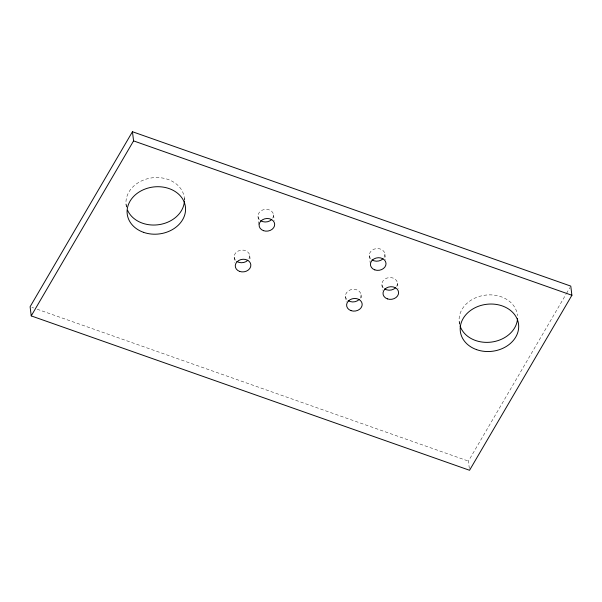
<?xml version="1.0" encoding="UTF-8"?>
<svg xmlns="http://www.w3.org/2000/svg" width="602" height="602" viewBox="0 0 602 602"><rect width="100%" height="100%" fill="white"/><g stroke="black" fill="none" stroke-linecap="round" stroke-linejoin="round"><path stroke-width="0.45" stroke-dasharray="3.01 2.26" d="M469.327 468.439L468.424 461.109L566.038 294.205M566.512 293.392L569.823 287.718M31.868 307.359L33.644 307.983M37.181 309.225L468.424 461.109M459.153 321.536L459.492 324.282M397.455 283.098L398.125 288.599M384.874 254.097L385.551 259.597M381.894 284.656L382.571 290.156M369.319 255.654L370.215 262.984M361.042 294.845L361.606 299.427M345.488 296.402L346.158 301.903M273.541 214.884L274.219 220.385M257.98 216.442L258.995 224.697M249.71 255.632L250.274 260.214M234.148 257.189L234.825 262.69M184.37 198.382L184.596 200.21M126.021 204.213L126.473 207.878M126.443 206.832A29.325 23.659 -7 0 1 152.577 177.778A29.325 23.659 -7 0 1 184.445 200.142M459.567 324.154A29.325 23.659 -7 0 1 484.625 295.243A29.325 23.659 -7 0 1 517.494 315.704M235.472 260.23A7.818 6.313 -7 0 1 241.379 250.123A7.818 6.313 -7 0 1 248.942 258.883M259.304 219.482A7.818 6.313 -7 0 1 265.211 209.376A7.818 6.313 -7 0 1 272.774 218.135M346.805 299.442A7.818 6.313 -7 0 1 352.712 289.336A7.818 6.313 -7 0 1 360.282 298.095M370.636 258.694A7.818 6.313 -7 0 1 376.543 248.588A7.818 6.313 -7 0 1 384.106 257.347M383.211 287.696A7.818 6.313 -7 0 1 389.125 277.59A7.818 6.313 -7 0 1 396.688 286.349"/><path stroke-width="0.9" d="M132.448 131.725L30.1 306.734L31.229 315.899L469.552 470.275L571.9 295.266L570.771 286.1L132.448 131.725L133.576 140.891L31.229 315.899M133.576 140.891L571.9 295.266M517.547 318.36A29.325 23.659 -7 0 1 491.488 342.071A29.325 23.659 -7 0 1 460.048 325.87M184.415 201.03A29.325 23.659 -7 0 1 159.44 224.584A29.325 23.659 -7 0 1 127.556 210.211M247.821 260.305A7.818 6.313 -7 0 1 236.819 261.403M271.652 219.557A7.818 6.313 -7 0 1 260.651 220.663M359.153 299.518A7.818 6.313 -7 0 1 348.152 300.616M382.985 258.77A7.818 6.313 -7 0 1 371.983 259.868M395.567 287.771A7.818 6.313 -7 0 1 384.565 288.87M143.532 232.334A29.325 23.659 -7 0 0 185.499 207.547A29.325 23.659 -7 0 0 139.942 191.504A29.325 23.659 -7 0 0 143.532 232.334M476.656 349.664A29.325 23.659 -7 0 0 518.623 324.869A29.325 23.659 -7 0 0 473.067 308.826A29.325 23.659 -7 0 0 476.656 349.664M263.473 230.664A7.818 6.313 -7 0 0 274.67 224.057A7.818 6.313 -7 0 0 262.517 219.775A7.818 6.313 -7 0 0 263.473 230.664M239.649 271.412A7.818 6.313 -7 0 0 250.838 264.805A7.818 6.313 -7 0 0 238.685 260.523A7.818 6.313 -7 0 0 239.649 271.412M374.813 269.877A7.818 6.313 -7 0 0 386.002 263.262A7.818 6.313 -7 0 0 373.857 258.988A7.818 6.313 -7 0 0 374.813 269.877M387.387 298.878A7.818 6.313 -7 0 0 398.577 292.263A7.818 6.313 -7 0 0 386.431 287.989A7.818 6.313 -7 0 0 387.387 298.878M350.981 310.624A7.818 6.313 -7 0 0 362.171 304.01A7.818 6.313 -7 0 0 350.025 299.736A7.818 6.313 -7 0 0 350.981 310.624"/></g></svg>
